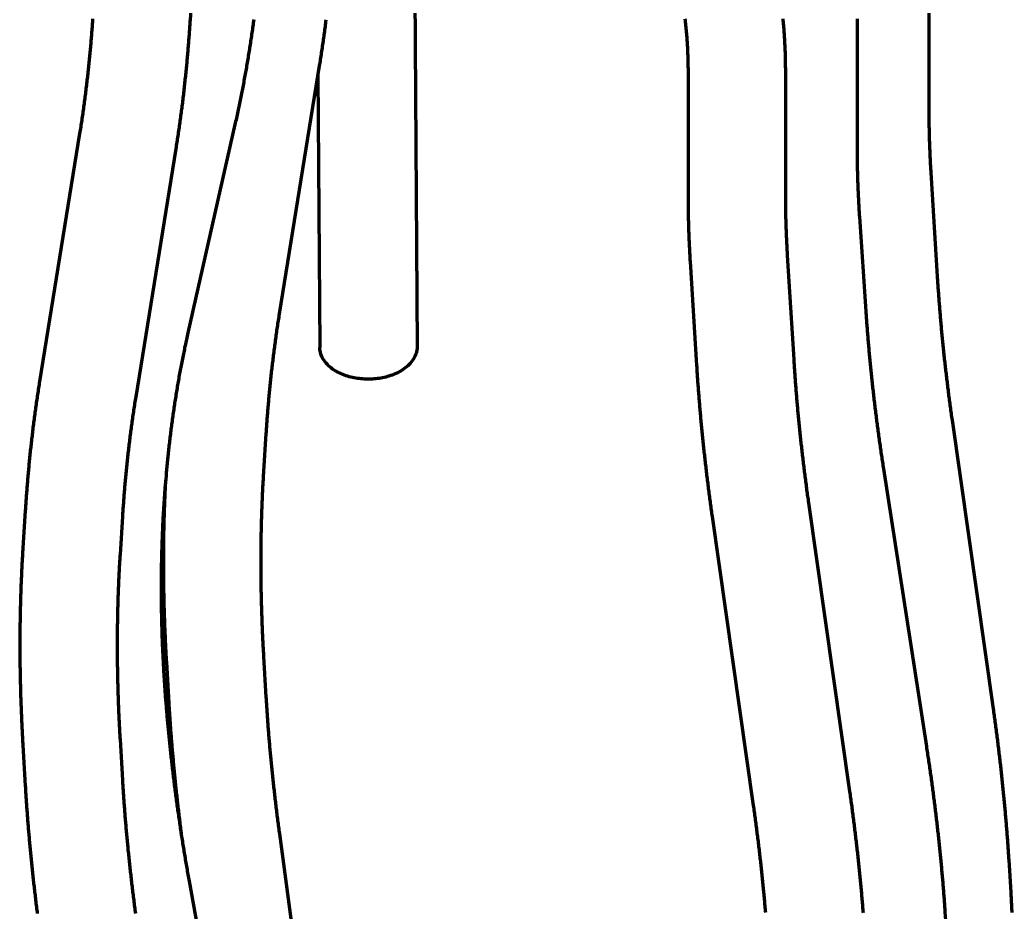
# Model space of a CAD drawing. Header units: millimetres. Extents: x 0 to 841, y 0 to 594.
# Drawn here: x 196.15 to 244.06, y 340.08 to 383.14 of the extents above; entities that cross this region are included whole.
import ezdxf

# ---------------------------------------------------------------- set-up
doc = ezdxf.new("R2010")
doc.units = ezdxf.units.MM
doc.layers.add('01-VISIBLE', color=7, linetype='CONTINUOUS', lineweight=70)

msp = doc.modelspace()

# ---------------------------------------------------------------- linework, layer by layer
at = {"layer": '01-VISIBLE'}
for p, q in [((204.675, 388.03), (204.365, 383.142)), ((215.186, 387.926), (215.324, 367.364)), ((240.052, 378.71), (240.052, 384.708)), ((236.588, 376.853), (236.588, 382.708)), ((210.603, 380.917), (208.669, 368.948)), ((210.536, 380.5), (210.625, 367.333)), ((228.423, 374.709), (228.423, 380.707)), ((233.123, 374.709), (233.123, 380.707)), ((206.531, 378.087), (204.258, 368.036)), ((199.034, 377.666), (197.099, 365.697)), ((203.674, 376.916), (201.739, 364.947)), ((240.456, 370.756), (240.145, 375.777)), ((237.008, 369.066), (236.699, 373.636)), ((228.836, 366.464), (228.524, 371.485)), ((233.527, 366.755), (233.215, 371.776)), ((243.155, 349.897), (241.17, 363.831)), ((208.028, 363.174), (207.912, 361.343)), ((239.933, 348.075), (237.859, 361.473)), ((203.204, 361.153), (203.188, 360.966)), ((236.225, 345.896), (234.24, 359.83)), ((196.408, 359.471), (196.292, 357.64)), ((201.098, 359.173), (200.982, 357.343)), ((231.572, 345.233), (229.587, 359.167)), ((207.913, 352.416), (208.029, 350.452)), ((203.221, 352.139), (203.337, 350.174)), ((203.189, 350.234), (203.19, 350.223)), ((200.983, 348.415), (201.099, 346.451)), ((196.291, 348.138), (196.407, 346.173)), ((208.677, 343.861), (210.612, 329.658)), ((244.003, 341.03), (243.906, 342.6)), ((204.315, 341.583), (206.552, 329.111)), ((240.882, 339.301), (240.829, 340.081))]:
    msp.add_line(p, q, dxfattribs=at)
for points in [[(199.658, 383.199), (199.653, 383.118), (199.647, 383.038), (199.642, 382.957), (199.636, 382.876), (199.63, 382.796), (199.624, 382.715), (199.618, 382.635), (199.612, 382.555), (199.606, 382.474), (199.599, 382.394), (199.593, 382.313), (199.586, 382.233), (199.579, 382.152), (199.573, 382.072), (199.566, 381.991), (199.559, 381.911), (199.552, 381.831), (199.545, 381.75), (199.537, 381.67), (199.53, 381.589), (199.522, 381.509), (199.515, 381.429), (199.507, 381.348), (199.499, 381.268), (199.491, 381.188), (199.483, 381.107), (199.475, 381.027), (199.467, 380.947), (199.458, 380.866), (199.45, 380.786), (199.441, 380.706), (199.433, 380.626), (199.424, 380.545), (199.415, 380.465), (199.406, 380.385), (199.397, 380.305), (199.388, 380.225), (199.378, 380.144), (199.369, 380.064), (199.359, 379.984), (199.35, 379.904), (199.34, 379.824), (199.33, 379.744), (199.32, 379.664), (199.31, 379.583), (199.3, 379.503), (199.289, 379.423), (199.279, 379.343), (199.268, 379.263), (199.258, 379.183), (199.247, 379.103), (199.236, 379.023), (199.225, 378.943), (199.214, 378.863), (199.203, 378.783), (199.191, 378.704), (199.18, 378.624), (199.168, 378.544), (199.157, 378.464), (199.145, 378.384), (199.133, 378.304), (199.121, 378.224), (199.109, 378.145), (199.097, 378.065), (199.084, 377.985), (199.072, 377.905), (199.059, 377.826), (199.047, 377.746), (199.034, 377.666)], [(204.365, 383.142), (204.36, 383.062), (204.354, 382.982), (204.349, 382.902), (204.344, 382.822), (204.338, 382.742), (204.333, 382.661), (204.327, 382.581), (204.321, 382.501), (204.315, 382.421), (204.309, 382.341), (204.303, 382.261), (204.297, 382.181), (204.291, 382.101), (204.284, 382.02), (204.278, 381.94), (204.271, 381.86), (204.265, 381.78), (204.258, 381.7), (204.251, 381.62), (204.244, 381.54), (204.237, 381.46), (204.23, 381.38), (204.223, 381.3), (204.216, 381.22), (204.208, 381.14), (204.201, 381.06), (204.193, 380.98), (204.186, 380.9), (204.178, 380.82), (204.17, 380.74), (204.162, 380.66), (204.154, 380.58), (204.146, 380.5), (204.137, 380.42), (204.129, 380.34), (204.12, 380.261), (204.112, 380.181), (204.103, 380.101), (204.094, 380.021), (204.086, 379.941), (204.077, 379.861), (204.068, 379.781), (204.058, 379.702), (204.049, 379.622), (204.04, 379.542), (204.03, 379.462), (204.021, 379.382), (204.011, 379.303), (204.001, 379.223), (203.992, 379.143), (203.982, 379.063), (203.971, 378.984), (203.961, 378.904), (203.951, 378.824), (203.941, 378.745), (203.93, 378.665), (203.92, 378.585), (203.909, 378.506), (203.898, 378.426), (203.887, 378.346), (203.876, 378.267), (203.865, 378.187), (203.854, 378.108), (203.843, 378.028), (203.831, 377.949), (203.82, 377.869), (203.808, 377.79), (203.796, 377.71), (203.785, 377.631), (203.773, 377.551), (203.761, 377.472), (203.749, 377.392), (203.736, 377.313), (203.724, 377.234), (203.712, 377.154), (203.699, 377.075), (203.686, 376.995), (203.674, 376.916)], [(207.438, 383.153), (207.427, 383.074), (207.416, 382.994), (207.405, 382.914), (207.394, 382.835), (207.383, 382.755), (207.372, 382.675), (207.36, 382.596), (207.349, 382.516), (207.337, 382.436), (207.325, 382.357), (207.314, 382.277), (207.302, 382.198), (207.29, 382.118), (207.277, 382.039), (207.265, 381.959), (207.253, 381.88), (207.24, 381.8), (207.228, 381.721), (207.215, 381.641), (207.202, 381.562), (207.189, 381.483), (207.176, 381.403), (207.163, 381.324), (207.15, 381.244), (207.137, 381.165), (207.123, 381.086), (207.11, 381.006), (207.096, 380.927), (207.082, 380.848), (207.068, 380.769), (207.054, 380.689), (207.04, 380.61), (207.026, 380.531), (207.012, 380.452), (206.997, 380.373), (206.983, 380.294), (206.968, 380.215), (206.954, 380.135), (206.939, 380.056), (206.924, 379.977), (206.909, 379.898), (206.894, 379.819), (206.878, 379.74), (206.863, 379.661), (206.847, 379.582), (206.832, 379.504), (206.816, 379.425), (206.8, 379.346), (206.784, 379.267), (206.768, 379.188), (206.752, 379.109), (206.735, 379.031), (206.719, 378.952), (206.703, 378.873), (206.686, 378.794), (206.669, 378.716), (206.652, 378.637), (206.635, 378.558), (206.618, 378.48), (206.601, 378.401), (206.584, 378.323), (206.566, 378.244), (206.549, 378.166), (206.531, 378.087)], [(210.921, 383.144), (210.911, 383.064), (210.901, 382.985), (210.891, 382.905), (210.881, 382.825), (210.87, 382.745), (210.86, 382.666), (210.849, 382.586), (210.839, 382.507), (210.828, 382.427), (210.817, 382.347), (210.806, 382.268), (210.795, 382.188), (210.784, 382.109), (210.772, 382.029), (210.761, 381.949), (210.749, 381.87), (210.738, 381.79), (210.726, 381.711), (210.714, 381.631), (210.702, 381.552), (210.69, 381.473), (210.678, 381.393), (210.666, 381.314), (210.654, 381.234), (210.641, 381.155), (210.629, 381.076), (210.616, 380.996), (210.603, 380.917)], [(228.423, 380.707), (228.423, 380.788), (228.422, 380.868), (228.421, 380.948), (228.42, 381.028), (228.419, 381.108), (228.417, 381.188), (228.415, 381.268), (228.412, 381.348), (228.409, 381.428), (228.406, 381.508), (228.403, 381.588), (228.399, 381.668), (228.395, 381.748), (228.391, 381.828), (228.386, 381.908), (228.381, 381.988), (228.376, 382.068), (228.37, 382.148), (228.365, 382.228), (228.359, 382.308), (228.352, 382.388), (228.346, 382.467), (228.339, 382.547), (228.331, 382.627), (228.324, 382.707), (228.316, 382.786), (228.308, 382.866), (228.3, 382.946), (228.291, 383.025), (228.283, 383.105), (228.273, 383.185)], [(233.123, 380.707), (233.123, 380.787), (233.122, 380.868), (233.122, 380.948), (233.121, 381.028), (233.119, 381.108), (233.118, 381.188), (233.116, 381.268), (233.114, 381.348), (233.112, 381.428), (233.109, 381.508), (233.107, 381.588), (233.104, 381.668), (233.1, 381.748), (233.097, 381.828), (233.093, 381.908), (233.089, 381.988), (233.085, 382.068), (233.08, 382.148), (233.075, 382.228), (233.07, 382.308), (233.065, 382.388), (233.06, 382.467), (233.054, 382.547), (233.048, 382.627), (233.042, 382.707), (233.035, 382.787), (233.029, 382.867), (233.022, 382.946), (233.015, 383.026), (233.007, 383.106), (233, 383.186)], [(236.588, 382.708), (236.588, 382.788), (236.587, 382.868), (236.586, 382.948), (236.585, 383.028), (236.584, 383.108), (236.583, 383.188)], [(240.145, 375.777), (240.14, 375.858), (240.135, 375.939), (240.13, 376.021), (240.126, 376.102), (240.121, 376.184), (240.117, 376.265), (240.113, 376.346), (240.109, 376.428), (240.105, 376.509), (240.101, 376.591), (240.098, 376.672), (240.094, 376.754), (240.091, 376.835), (240.088, 376.917), (240.084, 376.998), (240.082, 377.08), (240.079, 377.161), (240.076, 377.243), (240.074, 377.324), (240.071, 377.406), (240.069, 377.487), (240.067, 377.569), (240.065, 377.65), (240.063, 377.732), (240.061, 377.813), (240.06, 377.895), (240.058, 377.976), (240.057, 378.058), (240.056, 378.139), (240.055, 378.221), (240.054, 378.302), (240.054, 378.384), (240.053, 378.465), (240.053, 378.547), (240.053, 378.628), (240.052, 378.71)], [(236.699, 373.636), (236.693, 373.716), (236.688, 373.796), (236.683, 373.877), (236.678, 373.957), (236.673, 374.037), (236.668, 374.118), (236.664, 374.198), (236.659, 374.279), (236.655, 374.359), (236.651, 374.439), (236.647, 374.52), (236.643, 374.6), (236.639, 374.681), (236.635, 374.761), (236.632, 374.841), (236.628, 374.922), (236.625, 375.002), (236.622, 375.083), (236.619, 375.163), (236.616, 375.244), (236.613, 375.324), (236.611, 375.405), (236.608, 375.485), (236.606, 375.565), (236.604, 375.646), (236.602, 375.726), (236.6, 375.807), (236.598, 375.887), (236.596, 375.968), (236.595, 376.048), (236.593, 376.129), (236.592, 376.209), (236.591, 376.29), (236.59, 376.37), (236.589, 376.451), (236.589, 376.531), (236.588, 376.612), (236.588, 376.692), (236.588, 376.773), (236.588, 376.853)], [(228.524, 371.485), (228.519, 371.565), (228.515, 371.646), (228.51, 371.726), (228.505, 371.807), (228.501, 371.887), (228.497, 371.968), (228.492, 372.049), (228.488, 372.129), (228.484, 372.21), (228.48, 372.29), (228.477, 372.371), (228.473, 372.451), (228.47, 372.532), (228.466, 372.613), (228.463, 372.693), (228.46, 372.774), (228.457, 372.854), (228.454, 372.935), (228.451, 373.016), (228.449, 373.096), (228.446, 373.177), (228.444, 373.257), (228.442, 373.338), (228.439, 373.419), (228.437, 373.499), (228.436, 373.58), (228.434, 373.661), (228.432, 373.741), (228.431, 373.822), (228.429, 373.903), (228.428, 373.983), (228.427, 374.064), (228.426, 374.145), (228.425, 374.225), (228.424, 374.306), (228.424, 374.387), (228.423, 374.467), (228.423, 374.548), (228.423, 374.628), (228.423, 374.709)], [(233.215, 371.776), (233.21, 371.857), (233.206, 371.938), (233.201, 372.02), (233.196, 372.101), (233.192, 372.183), (233.188, 372.264), (233.183, 372.346), (233.179, 372.427), (233.175, 372.508), (233.172, 372.59), (233.168, 372.671), (233.164, 372.753), (233.161, 372.834), (233.158, 372.916), (233.155, 372.997), (233.152, 373.079), (233.149, 373.16), (233.146, 373.242), (233.144, 373.323), (233.142, 373.405), (233.139, 373.486), (233.137, 373.568), (233.135, 373.649), (233.133, 373.731), (233.132, 373.812), (233.13, 373.894), (233.129, 373.975), (233.128, 374.057), (233.126, 374.138), (233.125, 374.22), (233.125, 374.301), (233.124, 374.383), (233.124, 374.465), (233.123, 374.546), (233.123, 374.628), (233.123, 374.709)], [(241.17, 363.831), (241.158, 363.91), (241.147, 363.989), (241.136, 364.069), (241.125, 364.148), (241.114, 364.227), (241.103, 364.306), (241.092, 364.386), (241.081, 364.465), (241.071, 364.544), (241.06, 364.624), (241.049, 364.703), (241.039, 364.782), (241.029, 364.862), (241.018, 364.941), (241.008, 365.02), (240.998, 365.1), (240.987, 365.179), (240.977, 365.259), (240.967, 365.338), (240.957, 365.417), (240.948, 365.497), (240.938, 365.576), (240.928, 365.656), (240.918, 365.735), (240.909, 365.815), (240.899, 365.894), (240.89, 365.974), (240.88, 366.053), (240.871, 366.133), (240.862, 366.212), (240.853, 366.292), (240.844, 366.371), (240.835, 366.451), (240.826, 366.53), (240.817, 366.61), (240.808, 366.689), (240.799, 366.769), (240.79, 366.848), (240.782, 366.928), (240.773, 367.008), (240.765, 367.087), (240.756, 367.167), (240.748, 367.246), (240.74, 367.326), (240.732, 367.406), (240.724, 367.485), (240.716, 367.565), (240.708, 367.645), (240.7, 367.724), (240.692, 367.804), (240.684, 367.884), (240.677, 367.963), (240.669, 368.043), (240.662, 368.123), (240.654, 368.202), (240.647, 368.282), (240.64, 368.362), (240.632, 368.441), (240.625, 368.521), (240.618, 368.601), (240.611, 368.681), (240.604, 368.76), (240.597, 368.84), (240.591, 368.92), (240.584, 369), (240.577, 369.079), (240.571, 369.159), (240.564, 369.239), (240.558, 369.319), (240.552, 369.399), (240.545, 369.478), (240.539, 369.558), (240.533, 369.638), (240.527, 369.718), (240.521, 369.798), (240.516, 369.877), (240.51, 369.957), (240.504, 370.037), (240.498, 370.117), (240.493, 370.197), (240.487, 370.277), (240.482, 370.356), (240.477, 370.436), (240.472, 370.516), (240.466, 370.596), (240.461, 370.676), (240.456, 370.756)], [(208.669, 368.948), (208.656, 368.868), (208.643, 368.789), (208.63, 368.709), (208.618, 368.629), (208.606, 368.549), (208.593, 368.47), (208.581, 368.39), (208.569, 368.31), (208.557, 368.23), (208.546, 368.15), (208.534, 368.07), (208.522, 367.991), (208.511, 367.911), (208.5, 367.831), (208.488, 367.751), (208.477, 367.671), (208.466, 367.591), (208.455, 367.511), (208.445, 367.431), (208.434, 367.351), (208.423, 367.271), (208.413, 367.191), (208.403, 367.111), (208.392, 367.031), (208.382, 366.951), (208.372, 366.87), (208.362, 366.79), (208.353, 366.71), (208.343, 366.63), (208.333, 366.55), (208.324, 366.47), (208.315, 366.39), (208.305, 366.309), (208.296, 366.229), (208.287, 366.149), (208.278, 366.069), (208.27, 365.989), (208.261, 365.908), (208.252, 365.828), (208.244, 365.748), (208.236, 365.667), (208.227, 365.587), (208.219, 365.507), (208.211, 365.427), (208.203, 365.346), (208.195, 365.266), (208.188, 365.186), (208.18, 365.105), (208.173, 365.025), (208.165, 364.944), (208.158, 364.864), (208.151, 364.784), (208.144, 364.703), (208.137, 364.623), (208.13, 364.542), (208.123, 364.462), (208.116, 364.382), (208.11, 364.301), (208.103, 364.221), (208.097, 364.14), (208.09, 364.06), (208.084, 363.979), (208.078, 363.899), (208.072, 363.818), (208.066, 363.738), (208.061, 363.657), (208.055, 363.577), (208.049, 363.496), (208.044, 363.416), (208.039, 363.335), (208.033, 363.254), (208.028, 363.174)], [(237.859, 361.473), (237.847, 361.553), (237.835, 361.632), (237.822, 361.712), (237.81, 361.791), (237.798, 361.871), (237.786, 361.95), (237.775, 362.03), (237.763, 362.109), (237.751, 362.189), (237.739, 362.269), (237.728, 362.348), (237.716, 362.428), (237.705, 362.507), (237.693, 362.587), (237.682, 362.667), (237.671, 362.746), (237.66, 362.826), (237.648, 362.906), (237.637, 362.985), (237.626, 363.065), (237.616, 363.145), (237.605, 363.225), (237.594, 363.304), (237.583, 363.384), (237.573, 363.464), (237.562, 363.543), (237.552, 363.623), (237.541, 363.703), (237.531, 363.783), (237.52, 363.863), (237.51, 363.942), (237.5, 364.022), (237.49, 364.102), (237.48, 364.182), (237.47, 364.262), (237.46, 364.342), (237.45, 364.421), (237.441, 364.501), (237.431, 364.581), (237.421, 364.661), (237.412, 364.741), (237.403, 364.821), (237.393, 364.901), (237.384, 364.981), (237.375, 365.06), (237.365, 365.14), (237.356, 365.22), (237.347, 365.3), (237.338, 365.38), (237.33, 365.46), (237.321, 365.54), (237.312, 365.62), (237.303, 365.7), (237.295, 365.78), (237.286, 365.86), (237.278, 365.94), (237.27, 366.02), (237.261, 366.1), (237.253, 366.18), (237.245, 366.26), (237.237, 366.34), (237.229, 366.42), (237.221, 366.5), (237.213, 366.58), (237.205, 366.661), (237.198, 366.741), (237.19, 366.821), (237.183, 366.901), (237.175, 366.981), (237.168, 367.061), (237.161, 367.141), (237.153, 367.221), (237.146, 367.301), (237.139, 367.381), (237.132, 367.462), (237.125, 367.542), (237.118, 367.622), (237.111, 367.702), (237.105, 367.782), (237.098, 367.862), (237.092, 367.943), (237.085, 368.023), (237.079, 368.103), (237.072, 368.183), (237.066, 368.263), (237.06, 368.344), (237.054, 368.424), (237.048, 368.504), (237.042, 368.584), (237.036, 368.665), (237.03, 368.745), (237.025, 368.825), (237.019, 368.905), (237.013, 368.986), (237.008, 369.066)], [(204.258, 368.036), (204.24, 367.958), (204.223, 367.88), (204.206, 367.802), (204.188, 367.723), (204.171, 367.645), (204.154, 367.567), (204.138, 367.488), (204.121, 367.41), (204.104, 367.332), (204.088, 367.253), (204.072, 367.175), (204.056, 367.096), (204.04, 367.018), (204.024, 366.939), (204.008, 366.861), (203.993, 366.782), (203.977, 366.704), (203.962, 366.625), (203.947, 366.547), (203.931, 366.468), (203.917, 366.389), (203.902, 366.31), (203.887, 366.232), (203.873, 366.153), (203.858, 366.074), (203.844, 365.995), (203.83, 365.917), (203.816, 365.838), (203.802, 365.759), (203.788, 365.68), (203.774, 365.601), (203.761, 365.522), (203.747, 365.443), (203.734, 365.364), (203.721, 365.285), (203.708, 365.206), (203.695, 365.127), (203.682, 365.048), (203.67, 364.969), (203.657, 364.89), (203.645, 364.811), (203.633, 364.731), (203.62, 364.652), (203.608, 364.573), (203.596, 364.494), (203.585, 364.415), (203.573, 364.335), (203.562, 364.256), (203.55, 364.177), (203.539, 364.098), (203.528, 364.018), (203.517, 363.939), (203.506, 363.86), (203.495, 363.78), (203.484, 363.701), (203.474, 363.621), (203.463, 363.542), (203.453, 363.463), (203.443, 363.383), (203.433, 363.304), (203.423, 363.224), (203.413, 363.145), (203.403, 363.065), (203.393, 362.986), (203.384, 362.906), (203.374, 362.827), (203.365, 362.747), (203.356, 362.668), (203.347, 362.588), (203.338, 362.508), (203.329, 362.429), (203.321, 362.349), (203.312, 362.27), (203.304, 362.19), (203.295, 362.11), (203.287, 362.031), (203.279, 361.951), (203.271, 361.871), (203.263, 361.791), (203.255, 361.712), (203.247, 361.632), (203.24, 361.552), (203.232, 361.473), (203.225, 361.393), (203.218, 361.313), (203.211, 361.233), (203.204, 361.153)], [(211.318, 366.244), (211.248, 366.292), (211.181, 366.342), (211.115, 366.394), (211.053, 366.45), (210.993, 366.509), (210.936, 366.571), (210.882, 366.636), (210.832, 366.704), (210.787, 366.774), (210.746, 366.848), (210.711, 366.924), (210.681, 367.003), (210.657, 367.083), (210.639, 367.165), (210.629, 367.249), (210.625, 367.333)], [(215.324, 367.364), (215.322, 367.284), (215.313, 367.203), (215.298, 367.124), (215.277, 367.046), (215.25, 366.97), (215.218, 366.896), (215.181, 366.824), (215.14, 366.755), (215.094, 366.688), (215.045, 366.624), (214.993, 366.563), (214.937, 366.504), (214.879, 366.449), (214.818, 366.395), (214.755, 366.345), (214.69, 366.297), (214.623, 366.252), (214.555, 366.209), (214.485, 366.168), (214.414, 366.13), (214.342, 366.095), (214.268, 366.061), (214.194, 366.03), (214.118, 366.001), (214.042, 365.974), (213.966, 365.949), (213.888, 365.926), (213.81, 365.905), (213.732, 365.886), (213.653, 365.869), (213.574, 365.854), (213.494, 365.841), (213.414, 365.829), (213.334, 365.82), (213.253, 365.812), (213.173, 365.807), (213.092, 365.803), (213.012, 365.801), (212.931, 365.801), (212.85, 365.802), (212.77, 365.806), (212.689, 365.811), (212.609, 365.818), (212.528, 365.827), (212.448, 365.838), (212.369, 365.85), (212.289, 365.865), (212.21, 365.882), (212.132, 365.9), (212.054, 365.921), (211.976, 365.943), (211.899, 365.968), (211.823, 365.995), (211.748, 366.023), (211.673, 366.054), (211.6, 366.088), (211.527, 366.123), (211.456, 366.161), (211.386, 366.202), (211.318, 366.244)], [(234.24, 359.83), (234.229, 359.909), (234.217, 359.988), (234.206, 360.068), (234.195, 360.147), (234.184, 360.226), (234.173, 360.306), (234.163, 360.385), (234.152, 360.464), (234.141, 360.543), (234.13, 360.623), (234.12, 360.702), (234.109, 360.782), (234.099, 360.861), (234.089, 360.94), (234.078, 361.02), (234.068, 361.099), (234.058, 361.178), (234.048, 361.258), (234.038, 361.337), (234.028, 361.417), (234.018, 361.496), (234.008, 361.575), (233.998, 361.655), (233.989, 361.734), (233.979, 361.814), (233.97, 361.893), (233.96, 361.973), (233.951, 362.052), (233.941, 362.132), (233.932, 362.211), (233.923, 362.291), (233.914, 362.37), (233.905, 362.45), (233.896, 362.529), (233.887, 362.609), (233.878, 362.689), (233.869, 362.768), (233.861, 362.848), (233.852, 362.927), (233.844, 363.007), (233.835, 363.086), (233.827, 363.166), (233.819, 363.246), (233.81, 363.325), (233.802, 363.405), (233.794, 363.484), (233.786, 363.564), (233.778, 363.644), (233.77, 363.723), (233.762, 363.803), (233.755, 363.883), (233.747, 363.962), (233.739, 364.042), (233.732, 364.122), (233.725, 364.201), (233.717, 364.281), (233.71, 364.361), (233.703, 364.441), (233.696, 364.52), (233.689, 364.6), (233.682, 364.68), (233.675, 364.76), (233.668, 364.839), (233.661, 364.919), (233.654, 364.999), (233.648, 365.079), (233.641, 365.158), (233.635, 365.238), (233.628, 365.318), (233.622, 365.398), (233.616, 365.478), (233.61, 365.557), (233.604, 365.637), (233.598, 365.717), (233.592, 365.797), (233.586, 365.877), (233.58, 365.956), (233.574, 366.036), (233.569, 366.116), (233.563, 366.196), (233.558, 366.276), (233.552, 366.356), (233.547, 366.436), (233.542, 366.515), (233.537, 366.595), (233.532, 366.675), (233.527, 366.755)], [(229.587, 359.167), (229.576, 359.247), (229.564, 359.327), (229.553, 359.407), (229.542, 359.486), (229.531, 359.566), (229.52, 359.646), (229.509, 359.726), (229.498, 359.806), (229.487, 359.886), (229.476, 359.966), (229.466, 360.046), (229.455, 360.126), (229.445, 360.206), (229.434, 360.286), (229.424, 360.365), (229.413, 360.445), (229.403, 360.525), (229.393, 360.605), (229.383, 360.685), (229.373, 360.765), (229.363, 360.845), (229.353, 360.925), (229.343, 361.005), (229.333, 361.085), (229.323, 361.166), (229.314, 361.246), (229.304, 361.326), (229.294, 361.406), (229.285, 361.486), (229.276, 361.566), (229.266, 361.646), (229.257, 361.726), (229.248, 361.806), (229.239, 361.886), (229.23, 361.966), (229.221, 362.047), (229.212, 362.127), (229.203, 362.207), (229.194, 362.287), (229.185, 362.367), (229.177, 362.447), (229.168, 362.527), (229.16, 362.608), (229.151, 362.688), (229.143, 362.768), (229.135, 362.848), (229.126, 362.928), (229.118, 363.009), (229.11, 363.089), (229.102, 363.169), (229.094, 363.249), (229.086, 363.33), (229.078, 363.41), (229.071, 363.49), (229.063, 363.57), (229.056, 363.651), (229.048, 363.731), (229.041, 363.811), (229.033, 363.892), (229.026, 363.972), (229.019, 364.052), (229.012, 364.133), (229.004, 364.213), (228.997, 364.293), (228.99, 364.374), (228.984, 364.454), (228.977, 364.534), (228.97, 364.615), (228.963, 364.695), (228.957, 364.775), (228.95, 364.856), (228.944, 364.936), (228.938, 365.016), (228.931, 365.097), (228.925, 365.177), (228.919, 365.258), (228.913, 365.338), (228.907, 365.418), (228.901, 365.499), (228.895, 365.579), (228.889, 365.66), (228.884, 365.74), (228.878, 365.821), (228.872, 365.901), (228.867, 365.981), (228.862, 366.062), (228.856, 366.142), (228.851, 366.223), (228.846, 366.303), (228.841, 366.384), (228.836, 366.464)], [(197.099, 365.697), (197.086, 365.618), (197.074, 365.539), (197.061, 365.459), (197.049, 365.38), (197.036, 365.3), (197.024, 365.221), (197.012, 365.142), (197, 365.062), (196.988, 364.983), (196.976, 364.903), (196.964, 364.824), (196.953, 364.744), (196.941, 364.665), (196.93, 364.585), (196.919, 364.506), (196.907, 364.426), (196.896, 364.346), (196.885, 364.267), (196.875, 364.187), (196.864, 364.108), (196.853, 364.028), (196.842, 363.948), (196.832, 363.869), (196.822, 363.789), (196.811, 363.709), (196.801, 363.63), (196.791, 363.55), (196.781, 363.47), (196.771, 363.39), (196.762, 363.311), (196.752, 363.231), (196.742, 363.151), (196.733, 363.071), (196.723, 362.992), (196.714, 362.912), (196.705, 362.832), (196.696, 362.752), (196.687, 362.672), (196.678, 362.592), (196.669, 362.513), (196.661, 362.433), (196.652, 362.353), (196.644, 362.273), (196.635, 362.193), (196.627, 362.113), (196.619, 362.033), (196.611, 361.953), (196.603, 361.873), (196.595, 361.793), (196.587, 361.713), (196.579, 361.633), (196.572, 361.553), (196.564, 361.473), (196.557, 361.393), (196.55, 361.313), (196.542, 361.233), (196.535, 361.153), (196.528, 361.073), (196.521, 360.993), (196.515, 360.913), (196.508, 360.833), (196.501, 360.753), (196.495, 360.673), (196.488, 360.593), (196.482, 360.513), (196.476, 360.433), (196.47, 360.353), (196.463, 360.272), (196.457, 360.192), (196.452, 360.112), (196.446, 360.032), (196.44, 359.952), (196.435, 359.872), (196.429, 359.792), (196.424, 359.711), (196.418, 359.631), (196.413, 359.551), (196.408, 359.471)], [(201.739, 364.947), (201.726, 364.868), (201.713, 364.788), (201.701, 364.708), (201.688, 364.628), (201.676, 364.549), (201.664, 364.469), (201.652, 364.389), (201.64, 364.309), (201.628, 364.229), (201.616, 364.149), (201.604, 364.07), (201.593, 363.99), (201.581, 363.91), (201.57, 363.83), (201.559, 363.75), (201.548, 363.67), (201.537, 363.59), (201.526, 363.51), (201.515, 363.43), (201.504, 363.35), (201.494, 363.27), (201.483, 363.19), (201.473, 363.11), (201.463, 363.03), (201.453, 362.95), (201.443, 362.87), (201.433, 362.79), (201.423, 362.709), (201.413, 362.629), (201.404, 362.549), (201.394, 362.469), (201.385, 362.389), (201.376, 362.309), (201.367, 362.228), (201.358, 362.148), (201.349, 362.068), (201.34, 361.988), (201.331, 361.907), (201.323, 361.827), (201.314, 361.747), (201.306, 361.667), (201.298, 361.586), (201.29, 361.506), (201.282, 361.426), (201.274, 361.345), (201.266, 361.265), (201.258, 361.185), (201.25, 361.104), (201.243, 361.024), (201.235, 360.944), (201.228, 360.863), (201.221, 360.783), (201.214, 360.702), (201.207, 360.622), (201.2, 360.542), (201.193, 360.461), (201.187, 360.381), (201.18, 360.3), (201.173, 360.22), (201.167, 360.139), (201.161, 360.059), (201.155, 359.978), (201.149, 359.898), (201.143, 359.817), (201.137, 359.737), (201.131, 359.656), (201.125, 359.576), (201.12, 359.495), (201.114, 359.415), (201.109, 359.334), (201.104, 359.254), (201.098, 359.173)], [(207.912, 361.343), (207.907, 361.263), (207.902, 361.183), (207.897, 361.102), (207.892, 361.022), (207.888, 360.942), (207.883, 360.861), (207.879, 360.781), (207.874, 360.701), (207.87, 360.62), (207.866, 360.54), (207.862, 360.46), (207.858, 360.379), (207.854, 360.299), (207.85, 360.218), (207.846, 360.138), (207.843, 360.058), (207.839, 359.977), (207.836, 359.897), (207.833, 359.816), (207.829, 359.736), (207.826, 359.656), (207.823, 359.575), (207.82, 359.495), (207.818, 359.414), (207.815, 359.334), (207.812, 359.254), (207.81, 359.173), (207.807, 359.093), (207.805, 359.012), (207.803, 358.932), (207.8, 358.851), (207.798, 358.771), (207.796, 358.69), (207.794, 358.61), (207.793, 358.53), (207.791, 358.449), (207.789, 358.369), (207.788, 358.288), (207.786, 358.208), (207.785, 358.127), (207.784, 358.047), (207.783, 357.966), (207.782, 357.886), (207.781, 357.805), (207.78, 357.725), (207.779, 357.644), (207.778, 357.564), (207.778, 357.483), (207.777, 357.403), (207.777, 357.322), (207.776, 357.242), (207.776, 357.162), (207.776, 357.081), (207.776, 357.001), (207.776, 356.92), (207.776, 356.84), (207.776, 356.759), (207.776, 356.679), (207.777, 356.598), (207.777, 356.518), (207.778, 356.437), (207.778, 356.357), (207.779, 356.276), (207.78, 356.196), (207.781, 356.115), (207.782, 356.035), (207.783, 355.954), (207.784, 355.874), (207.785, 355.794), (207.786, 355.713), (207.788, 355.633), (207.789, 355.552), (207.791, 355.472), (207.792, 355.391), (207.794, 355.311), (207.796, 355.23), (207.798, 355.15), (207.8, 355.069), (207.802, 354.989), (207.804, 354.908), (207.806, 354.828), (207.809, 354.748), (207.811, 354.667), (207.814, 354.587), (207.816, 354.506), (207.819, 354.426), (207.822, 354.345), (207.825, 354.265), (207.828, 354.185), (207.831, 354.104), (207.834, 354.024), (207.837, 353.943), (207.84, 353.863), (207.843, 353.783), (207.847, 353.702), (207.85, 353.622), (207.854, 353.541), (207.858, 353.461), (207.861, 353.381), (207.865, 353.3), (207.869, 353.22), (207.873, 353.139), (207.877, 353.059), (207.881, 352.979), (207.885, 352.898), (207.89, 352.818), (207.894, 352.738), (207.899, 352.657), (207.903, 352.577), (207.908, 352.497), (207.913, 352.416)], [(203.188, 360.966), (203.181, 360.887), (203.174, 360.807), (203.167, 360.727), (203.161, 360.647), (203.154, 360.567), (203.148, 360.487), (203.142, 360.407), (203.136, 360.327), (203.13, 360.247), (203.124, 360.167), (203.118, 360.087), (203.112, 360.007), (203.107, 359.927), (203.101, 359.847), (203.096, 359.767), (203.091, 359.687), (203.086, 359.607), (203.081, 359.527), (203.076, 359.447), (203.071, 359.367), (203.066, 359.287), (203.062, 359.207), (203.057, 359.127), (203.053, 359.047), (203.049, 358.967), (203.045, 358.887), (203.041, 358.806), (203.037, 358.726), (203.033, 358.646), (203.029, 358.566), (203.026, 358.486), (203.022, 358.406), (203.019, 358.326), (203.016, 358.246), (203.013, 358.166), (203.01, 358.085), (203.007, 358.005), (203.004, 357.925), (203.001, 357.845), (202.999, 357.765), (202.996, 357.685), (202.994, 357.605), (202.991, 357.524), (202.989, 357.444), (202.987, 357.364), (202.985, 357.284), (202.983, 357.204), (202.981, 357.124), (202.98, 357.044), (202.978, 356.963), (202.977, 356.883), (202.975, 356.803), (202.974, 356.723), (202.973, 356.643), (202.972, 356.562), (202.971, 356.482), (202.97, 356.402), (202.969, 356.322), (202.968, 356.242), (202.968, 356.162), (202.967, 356.081), (202.967, 356.001), (202.967, 355.921), (202.967, 355.841), (202.967, 355.761), (202.967, 355.68), (202.967, 355.6), (202.967, 355.52), (202.967, 355.44), (202.968, 355.36), (202.968, 355.28), (202.969, 355.199), (202.969, 355.119), (202.97, 355.039), (202.971, 354.959), (202.972, 354.879), (202.973, 354.798), (202.974, 354.718), (202.976, 354.638), (202.977, 354.558), (202.979, 354.478), (202.98, 354.398), (202.982, 354.317), (202.984, 354.237), (202.986, 354.157), (202.988, 354.077), (202.99, 353.997), (202.992, 353.917), (202.994, 353.836), (202.996, 353.756), (202.999, 353.676), (203.001, 353.596), (203.004, 353.516), (203.007, 353.436), (203.009, 353.356), (203.012, 353.275), (203.015, 353.195), (203.018, 353.115), (203.021, 353.035), (203.025, 352.955), (203.028, 352.875), (203.032, 352.795), (203.035, 352.715), (203.039, 352.634), (203.042, 352.554), (203.046, 352.474), (203.05, 352.394), (203.054, 352.314), (203.058, 352.234), (203.062, 352.154), (203.067, 352.074), (203.071, 351.994), (203.075, 351.914), (203.08, 351.834), (203.085, 351.754), (203.089, 351.674), (203.094, 351.594), (203.099, 351.513), (203.104, 351.433), (203.109, 351.353), (203.114, 351.273), (203.119, 351.193), (203.125, 351.113), (203.13, 351.033), (203.136, 350.953), (203.141, 350.873), (203.147, 350.793), (203.153, 350.713), (203.159, 350.633), (203.164, 350.553), (203.17, 350.474), (203.177, 350.394), (203.183, 350.314), (203.189, 350.234)], [(203.173, 360.791), (203.168, 360.711), (203.164, 360.631), (203.161, 360.551), (203.157, 360.471), (203.153, 360.391), (203.149, 360.311), (203.146, 360.23), (203.142, 360.15), (203.139, 360.07), (203.136, 359.99), (203.133, 359.91), (203.13, 359.83), (203.127, 359.75), (203.124, 359.67), (203.121, 359.59), (203.118, 359.51), (203.115, 359.429), (203.113, 359.349), (203.11, 359.269), (203.108, 359.189), (203.106, 359.109), (203.103, 359.029), (203.101, 358.949), (203.099, 358.869), (203.097, 358.789), (203.095, 358.708), (203.094, 358.628), (203.092, 358.548), (203.09, 358.468), (203.089, 358.388), (203.087, 358.308), (203.086, 358.228), (203.085, 358.147), (203.084, 358.067), (203.082, 357.987), (203.081, 357.907), (203.081, 357.827), (203.08, 357.747), (203.079, 357.667), (203.078, 357.586), (203.078, 357.506), (203.077, 357.426), (203.077, 357.346), (203.076, 357.266), (203.076, 357.186), (203.076, 357.105), (203.076, 357.025), (203.076, 356.945), (203.076, 356.865), (203.076, 356.785), (203.076, 356.705), (203.076, 356.624), (203.077, 356.544), (203.077, 356.464), (203.078, 356.384), (203.079, 356.304), (203.079, 356.224), (203.08, 356.144), (203.081, 356.063), (203.082, 355.983), (203.083, 355.903), (203.084, 355.823), (203.085, 355.743), (203.087, 355.663), (203.088, 355.583), (203.089, 355.502), (203.091, 355.422), (203.092, 355.342), (203.094, 355.262), (203.096, 355.182), (203.098, 355.102), (203.1, 355.022), (203.102, 354.941), (203.104, 354.861), (203.106, 354.781), (203.108, 354.701), (203.111, 354.621), (203.113, 354.541), (203.115, 354.461), (203.118, 354.381), (203.121, 354.3), (203.123, 354.22), (203.126, 354.14), (203.129, 354.06), (203.132, 353.98), (203.135, 353.9), (203.138, 353.82), (203.141, 353.74), (203.144, 353.66), (203.148, 353.58), (203.151, 353.5), (203.155, 353.419), (203.158, 353.339), (203.162, 353.259), (203.166, 353.179), (203.169, 353.099), (203.173, 353.019), (203.177, 352.939), (203.181, 352.859), (203.185, 352.779), (203.189, 352.699), (203.194, 352.619), (203.198, 352.539), (203.202, 352.459), (203.207, 352.379), (203.211, 352.299), (203.216, 352.219), (203.221, 352.139)], [(196.292, 357.64), (196.287, 357.56), (196.282, 357.48), (196.277, 357.399), (196.272, 357.319), (196.267, 357.238), (196.263, 357.158), (196.258, 357.077), (196.254, 356.997), (196.249, 356.916), (196.245, 356.836), (196.241, 356.755), (196.237, 356.675), (196.233, 356.594), (196.229, 356.514), (196.225, 356.434), (196.222, 356.353), (196.218, 356.273), (196.215, 356.192), (196.211, 356.111), (196.208, 356.031), (196.205, 355.95), (196.201, 355.87), (196.198, 355.789), (196.195, 355.709), (196.193, 355.628), (196.19, 355.548), (196.187, 355.467), (196.184, 355.387), (196.182, 355.306), (196.179, 355.226), (196.177, 355.145), (196.175, 355.065), (196.173, 354.984), (196.171, 354.903), (196.169, 354.823), (196.167, 354.742), (196.165, 354.662), (196.163, 354.581), (196.161, 354.501), (196.16, 354.42), (196.158, 354.34), (196.157, 354.259), (196.156, 354.178), (196.154, 354.098), (196.153, 354.017), (196.152, 353.937), (196.151, 353.856), (196.15, 353.776), (196.15, 353.695), (196.149, 353.614), (196.148, 353.534), (196.148, 353.453), (196.147, 353.373), (196.147, 353.292), (196.146, 353.212), (196.146, 353.131), (196.146, 353.05), (196.146, 352.97), (196.146, 352.889), (196.146, 352.809), (196.146, 352.728), (196.147, 352.647), (196.147, 352.567), (196.148, 352.486), (196.148, 352.406), (196.149, 352.325), (196.149, 352.245), (196.15, 352.164), (196.151, 352.083), (196.152, 352.003), (196.153, 351.922), (196.154, 351.842), (196.155, 351.761), (196.157, 351.681), (196.158, 351.6), (196.159, 351.519), (196.161, 351.439), (196.162, 351.358), (196.164, 351.278), (196.166, 351.197), (196.168, 351.117), (196.17, 351.036), (196.172, 350.955), (196.174, 350.875), (196.176, 350.794), (196.178, 350.714), (196.18, 350.633), (196.183, 350.553), (196.185, 350.472), (196.188, 350.392), (196.191, 350.311), (196.193, 350.231), (196.196, 350.15), (196.199, 350.07), (196.202, 349.989), (196.205, 349.908), (196.208, 349.828), (196.211, 349.747), (196.214, 349.667), (196.218, 349.586), (196.221, 349.506), (196.225, 349.425), (196.228, 349.345), (196.232, 349.264), (196.236, 349.184), (196.239, 349.103), (196.243, 349.023), (196.247, 348.942), (196.251, 348.862), (196.255, 348.782), (196.26, 348.701), (196.264, 348.621), (196.268, 348.54), (196.273, 348.46), (196.277, 348.379), (196.282, 348.299), (196.286, 348.218), (196.291, 348.138)], [(200.982, 357.343), (200.977, 357.262), (200.972, 357.182), (200.967, 357.102), (200.963, 357.021), (200.958, 356.941), (200.953, 356.861), (200.949, 356.78), (200.945, 356.7), (200.94, 356.62), (200.936, 356.539), (200.932, 356.459), (200.928, 356.378), (200.924, 356.298), (200.92, 356.218), (200.917, 356.137), (200.913, 356.057), (200.91, 355.976), (200.906, 355.896), (200.903, 355.816), (200.9, 355.735), (200.897, 355.655), (200.894, 355.574), (200.891, 355.494), (200.888, 355.414), (200.885, 355.333), (200.883, 355.253), (200.88, 355.172), (200.878, 355.092), (200.875, 355.011), (200.873, 354.931), (200.871, 354.85), (200.869, 354.77), (200.867, 354.69), (200.865, 354.609), (200.863, 354.529), (200.861, 354.448), (200.86, 354.368), (200.858, 354.287), (200.857, 354.207), (200.855, 354.126), (200.854, 354.046), (200.853, 353.965), (200.852, 353.885), (200.851, 353.804), (200.85, 353.724), (200.849, 353.644), (200.849, 353.563), (200.848, 353.483), (200.847, 353.402), (200.847, 353.322), (200.847, 353.241), (200.846, 353.161), (200.846, 353.08), (200.846, 353), (200.846, 352.919), (200.846, 352.839), (200.846, 352.758), (200.847, 352.678), (200.847, 352.597), (200.847, 352.517), (200.848, 352.436), (200.849, 352.356), (200.849, 352.275), (200.85, 352.195), (200.851, 352.115), (200.852, 352.034), (200.853, 351.954), (200.854, 351.873), (200.855, 351.793), (200.857, 351.712), (200.858, 351.632), (200.86, 351.551), (200.861, 351.471), (200.863, 351.39), (200.865, 351.31), (200.866, 351.229), (200.868, 351.149), (200.87, 351.069), (200.872, 350.988), (200.875, 350.908), (200.877, 350.827), (200.879, 350.747), (200.882, 350.666), (200.884, 350.586), (200.887, 350.505), (200.889, 350.425), (200.892, 350.345), (200.895, 350.264), (200.898, 350.184), (200.901, 350.103), (200.904, 350.023), (200.907, 349.943), (200.91, 349.862), (200.914, 349.782), (200.917, 349.701), (200.921, 349.621), (200.924, 349.54), (200.928, 349.46), (200.932, 349.38), (200.935, 349.299), (200.939, 349.219), (200.943, 349.139), (200.947, 349.058), (200.952, 348.978), (200.956, 348.897), (200.96, 348.817), (200.965, 348.737), (200.969, 348.656), (200.974, 348.576), (200.978, 348.496), (200.983, 348.415)], [(208.029, 350.452), (208.034, 350.371), (208.038, 350.29), (208.043, 350.21), (208.048, 350.129), (208.054, 350.048), (208.059, 349.968), (208.064, 349.887), (208.069, 349.807), (208.075, 349.726), (208.08, 349.645), (208.086, 349.565), (208.092, 349.484), (208.097, 349.404), (208.103, 349.323), (208.109, 349.242), (208.115, 349.162), (208.121, 349.081), (208.127, 349.001), (208.134, 348.92), (208.14, 348.84), (208.146, 348.759), (208.153, 348.679), (208.159, 348.598), (208.166, 348.518), (208.173, 348.437), (208.179, 348.357), (208.186, 348.276), (208.193, 348.196), (208.2, 348.115), (208.207, 348.035), (208.214, 347.954), (208.222, 347.874), (208.229, 347.793), (208.236, 347.713), (208.244, 347.632), (208.251, 347.552), (208.259, 347.472), (208.267, 347.391), (208.274, 347.311), (208.282, 347.23), (208.29, 347.15), (208.298, 347.07), (208.306, 346.989), (208.314, 346.909), (208.322, 346.829), (208.331, 346.748), (208.339, 346.668), (208.348, 346.587), (208.356, 346.507), (208.365, 346.427), (208.373, 346.346), (208.382, 346.266), (208.391, 346.186), (208.4, 346.106), (208.409, 346.025), (208.418, 345.945), (208.427, 345.865), (208.436, 345.785), (208.445, 345.704), (208.454, 345.624), (208.464, 345.544), (208.473, 345.464), (208.483, 345.383), (208.492, 345.303), (208.502, 345.223), (208.512, 345.143), (208.522, 345.063), (208.531, 344.982), (208.541, 344.902), (208.551, 344.822), (208.561, 344.742), (208.572, 344.662), (208.582, 344.582), (208.592, 344.502), (208.603, 344.421), (208.613, 344.341), (208.624, 344.261), (208.634, 344.181), (208.645, 344.101), (208.655, 344.021), (208.666, 343.941), (208.677, 343.861)], [(203.19, 350.223), (203.196, 350.143), (203.203, 350.063), (203.209, 349.982), (203.216, 349.902), (203.223, 349.821), (203.229, 349.741), (203.236, 349.66), (203.243, 349.58), (203.25, 349.5), (203.257, 349.419), (203.265, 349.339), (203.272, 349.258), (203.279, 349.178), (203.287, 349.098), (203.294, 349.017), (203.302, 348.937), (203.309, 348.857), (203.317, 348.776), (203.325, 348.696), (203.333, 348.616), (203.341, 348.535), (203.349, 348.455), (203.357, 348.375), (203.365, 348.294), (203.374, 348.214), (203.382, 348.134), (203.39, 348.053), (203.399, 347.973), (203.407, 347.893), (203.416, 347.813), (203.425, 347.732), (203.434, 347.652), (203.443, 347.572), (203.451, 347.492), (203.461, 347.412), (203.47, 347.331), (203.479, 347.251), (203.488, 347.171), (203.497, 347.091), (203.507, 347.011), (203.516, 346.93), (203.526, 346.85), (203.535, 346.77), (203.545, 346.69), (203.555, 346.61), (203.565, 346.53), (203.575, 346.45), (203.585, 346.37), (203.595, 346.289), (203.605, 346.209), (203.615, 346.129), (203.626, 346.049), (203.636, 345.969), (203.646, 345.889), (203.657, 345.809), (203.667, 345.729), (203.678, 345.649), (203.689, 345.569), (203.7, 345.489), (203.711, 345.409), (203.721, 345.329), (203.733, 345.249), (203.744, 345.169), (203.755, 345.089), (203.766, 345.009), (203.777, 344.929), (203.789, 344.85), (203.8, 344.77), (203.812, 344.69), (203.823, 344.61), (203.835, 344.53), (203.847, 344.45), (203.858, 344.37), (203.87, 344.29), (203.882, 344.211), (203.894, 344.131), (203.906, 344.051), (203.919, 343.971), (203.931, 343.891), (203.943, 343.812), (203.955, 343.732), (203.968, 343.652), (203.98, 343.572), (203.993, 343.493), (204.006, 343.413), (204.018, 343.333), (204.031, 343.254), (204.044, 343.174), (204.057, 343.094), (204.07, 343.015), (204.083, 342.935), (204.096, 342.855), (204.109, 342.776), (204.123, 342.696), (204.136, 342.616), (204.149, 342.537), (204.163, 342.457), (204.176, 342.378), (204.19, 342.298), (204.204, 342.219), (204.217, 342.139), (204.231, 342.059), (204.245, 341.98), (204.259, 341.9), (204.273, 341.821), (204.287, 341.741), (204.301, 341.662), (204.315, 341.583)], [(203.337, 350.174), (203.342, 350.094), (203.347, 350.013), (203.352, 349.933), (203.357, 349.853), (203.362, 349.772), (203.367, 349.692), (203.372, 349.612), (203.377, 349.531), (203.383, 349.451), (203.388, 349.371), (203.394, 349.291), (203.399, 349.21), (203.405, 349.13), (203.411, 349.05), (203.417, 348.97), (203.423, 348.889), (203.428, 348.809), (203.435, 348.729), (203.441, 348.649), (203.447, 348.568), (203.453, 348.488), (203.459, 348.408), (203.466, 348.328), (203.472, 348.247), (203.479, 348.167), (203.486, 348.087), (203.492, 348.007), (203.499, 347.927), (203.506, 347.846), (203.513, 347.766), (203.52, 347.686), (203.527, 347.606), (203.534, 347.526), (203.541, 347.446), (203.548, 347.366), (203.556, 347.285), (203.563, 347.205), (203.571, 347.125), (203.578, 347.045), (203.586, 346.965), (203.594, 346.885), (203.601, 346.805), (203.609, 346.725), (203.617, 346.645), (203.625, 346.564), (203.633, 346.484), (203.641, 346.404), (203.65, 346.324), (203.658, 346.244), (203.666, 346.164), (203.675, 346.084), (203.683, 346.004), (203.692, 345.924), (203.7, 345.844), (203.709, 345.764), (203.718, 345.684), (203.726, 345.604), (203.735, 345.524), (203.744, 345.444), (203.753, 345.364), (203.762, 345.284), (203.772, 345.204), (203.781, 345.124), (203.79, 345.044), (203.799, 344.964), (203.809, 344.885), (203.818, 344.805), (203.828, 344.725), (203.838, 344.645), (203.847, 344.565), (203.857, 344.485), (203.867, 344.405), (203.877, 344.325), (203.887, 344.245), (203.897, 344.166), (203.907, 344.086), (203.917, 344.006), (203.927, 343.926), (203.938, 343.846)], [(243.906, 342.6), (243.901, 342.68), (243.896, 342.761), (243.891, 342.841), (243.885, 342.921), (243.88, 343.002), (243.875, 343.082), (243.869, 343.163), (243.864, 343.243), (243.858, 343.324), (243.852, 343.404), (243.846, 343.485), (243.841, 343.565), (243.835, 343.645), (243.829, 343.726), (243.823, 343.806), (243.816, 343.887), (243.81, 343.967), (243.804, 344.047), (243.798, 344.128), (243.791, 344.208), (243.785, 344.289), (243.778, 344.369), (243.771, 344.449), (243.765, 344.53), (243.758, 344.61), (243.751, 344.69), (243.744, 344.771), (243.737, 344.851), (243.73, 344.931), (243.723, 345.012), (243.716, 345.092), (243.708, 345.172), (243.701, 345.252), (243.693, 345.333), (243.686, 345.413), (243.678, 345.493), (243.671, 345.574), (243.663, 345.654), (243.655, 345.734), (243.647, 345.814), (243.639, 345.895), (243.631, 345.975), (243.623, 346.055), (243.615, 346.135), (243.607, 346.216), (243.599, 346.296), (243.59, 346.376), (243.582, 346.456), (243.573, 346.536), (243.565, 346.616), (243.556, 346.697), (243.547, 346.777), (243.539, 346.857), (243.53, 346.937), (243.521, 347.017), (243.512, 347.097), (243.503, 347.177), (243.494, 347.258), (243.485, 347.338), (243.475, 347.418), (243.466, 347.498), (243.457, 347.578), (243.447, 347.658), (243.438, 347.738), (243.428, 347.818), (243.418, 347.898), (243.409, 347.978), (243.399, 348.058), (243.389, 348.138), (243.379, 348.218), (243.369, 348.298), (243.359, 348.378), (243.349, 348.458), (243.338, 348.538), (243.328, 348.618), (243.318, 348.698), (243.307, 348.778), (243.297, 348.858), (243.286, 348.938), (243.276, 349.018), (243.265, 349.098), (243.254, 349.178), (243.244, 349.258), (243.233, 349.338), (243.222, 349.418), (243.211, 349.497), (243.2, 349.577), (243.188, 349.657), (243.177, 349.737), (243.166, 349.817), (243.155, 349.897)], [(240.829, 340.081), (240.824, 340.161), (240.818, 340.241), (240.813, 340.322), (240.807, 340.402), (240.801, 340.482), (240.795, 340.562), (240.789, 340.643), (240.783, 340.723), (240.777, 340.803), (240.771, 340.883), (240.765, 340.964), (240.759, 341.044), (240.752, 341.124), (240.746, 341.204), (240.739, 341.284), (240.733, 341.365), (240.726, 341.445), (240.719, 341.525), (240.713, 341.605), (240.706, 341.685), (240.699, 341.766), (240.692, 341.846), (240.685, 341.926), (240.678, 342.006), (240.67, 342.086), (240.663, 342.166), (240.656, 342.246), (240.648, 342.327), (240.641, 342.407), (240.633, 342.487), (240.626, 342.567), (240.618, 342.647), (240.61, 342.727), (240.602, 342.807), (240.594, 342.887), (240.586, 342.967), (240.578, 343.047), (240.57, 343.127), (240.562, 343.208), (240.554, 343.288), (240.545, 343.368), (240.537, 343.448), (240.529, 343.528), (240.52, 343.608), (240.511, 343.688), (240.503, 343.768), (240.494, 343.848), (240.485, 343.928), (240.476, 344.008), (240.467, 344.088), (240.458, 344.168), (240.449, 344.248), (240.44, 344.327), (240.431, 344.407), (240.421, 344.487), (240.412, 344.567), (240.403, 344.647), (240.393, 344.727), (240.383, 344.807), (240.374, 344.887), (240.364, 344.967), (240.354, 345.047), (240.344, 345.126), (240.334, 345.206), (240.325, 345.286), (240.314, 345.366), (240.304, 345.446), (240.294, 345.526), (240.284, 345.605), (240.274, 345.685), (240.263, 345.765), (240.253, 345.845), (240.242, 345.925), (240.232, 346.004), (240.221, 346.084), (240.21, 346.164), (240.199, 346.244), (240.189, 346.323), (240.178, 346.403), (240.167, 346.483), (240.156, 346.563), (240.145, 346.642), (240.133, 346.722), (240.122, 346.802), (240.111, 346.881), (240.099, 346.961), (240.088, 347.041), (240.077, 347.12), (240.065, 347.2), (240.053, 347.28), (240.042, 347.359), (240.03, 347.439), (240.018, 347.518), (240.006, 347.598), (239.994, 347.677), (239.982, 347.757), (239.97, 347.837), (239.958, 347.916), (239.946, 347.996), (239.933, 348.075)], [(201.099, 346.451), (201.104, 346.37), (201.109, 346.289), (201.114, 346.209), (201.119, 346.128), (201.124, 346.048), (201.129, 345.967), (201.134, 345.886), (201.14, 345.806), (201.145, 345.725), (201.151, 345.645), (201.156, 345.564), (201.162, 345.483), (201.168, 345.403), (201.174, 345.322), (201.18, 345.242), (201.186, 345.161), (201.192, 345.081), (201.198, 345), (201.204, 344.919), (201.21, 344.839), (201.217, 344.758), (201.223, 344.678), (201.23, 344.597), (201.236, 344.517), (201.243, 344.436), (201.25, 344.356), (201.257, 344.275), (201.264, 344.195), (201.271, 344.114), (201.278, 344.034), (201.285, 343.953), (201.292, 343.873), (201.299, 343.793), (201.307, 343.712), (201.314, 343.632), (201.322, 343.551), (201.329, 343.471), (201.337, 343.39), (201.345, 343.31), (201.353, 343.23), (201.36, 343.149), (201.368, 343.069), (201.377, 342.988), (201.385, 342.908), (201.393, 342.828), (201.401, 342.747), (201.409, 342.667), (201.418, 342.587), (201.426, 342.506), (201.435, 342.426), (201.444, 342.346), (201.452, 342.265), (201.461, 342.185), (201.47, 342.105), (201.479, 342.024), (201.488, 341.944), (201.497, 341.864), (201.506, 341.784), (201.515, 341.703), (201.525, 341.623), (201.534, 341.543), (201.544, 341.463), (201.553, 341.382), (201.563, 341.302), (201.572, 341.222), (201.582, 341.142), (201.592, 341.062), (201.602, 340.982), (201.612, 340.901), (201.622, 340.821), (201.632, 340.741), (201.642, 340.661), (201.652, 340.581), (201.663, 340.501), (201.673, 340.421), (201.683, 340.34), (201.694, 340.26), (201.704, 340.18), (201.715, 340.1), (201.726, 340.02)], [(196.407, 346.173), (196.412, 346.093), (196.417, 346.013), (196.422, 345.933), (196.427, 345.853), (196.432, 345.773), (196.437, 345.693), (196.442, 345.612), (196.448, 345.532), (196.453, 345.452), (196.458, 345.372), (196.464, 345.292), (196.47, 345.212), (196.475, 345.132), (196.481, 345.052), (196.487, 344.972), (196.493, 344.892), (196.499, 344.812), (196.505, 344.732), (196.511, 344.652), (196.517, 344.572), (196.523, 344.492), (196.529, 344.412), (196.536, 344.332), (196.542, 344.252), (196.549, 344.172), (196.555, 344.092), (196.562, 344.012), (196.569, 343.932), (196.576, 343.852), (196.583, 343.772), (196.59, 343.692), (196.597, 343.612), (196.604, 343.532), (196.611, 343.452), (196.618, 343.372), (196.625, 343.292), (196.633, 343.212), (196.64, 343.132), (196.648, 343.052), (196.655, 342.973), (196.663, 342.893), (196.671, 342.813), (196.679, 342.733), (196.687, 342.653), (196.695, 342.573), (196.703, 342.493), (196.711, 342.413), (196.719, 342.334), (196.727, 342.254), (196.735, 342.174), (196.744, 342.094), (196.752, 342.014), (196.761, 341.934), (196.769, 341.855), (196.778, 341.775), (196.787, 341.695), (196.795, 341.615), (196.804, 341.536), (196.813, 341.456), (196.822, 341.376), (196.831, 341.296), (196.84, 341.217), (196.85, 341.137), (196.859, 341.057), (196.868, 340.977), (196.878, 340.898), (196.887, 340.818), (196.897, 340.738), (196.906, 340.659), (196.916, 340.579), (196.926, 340.499), (196.935, 340.42), (196.945, 340.34), (196.955, 340.26), (196.965, 340.181), (196.975, 340.101), (196.985, 340.021)], [(236.874, 340.047), (236.868, 340.127), (236.862, 340.207), (236.855, 340.288), (236.848, 340.368), (236.842, 340.448), (236.835, 340.529), (236.828, 340.609), (236.821, 340.689), (236.814, 340.77), (236.807, 340.85), (236.8, 340.93), (236.793, 341.011), (236.786, 341.091), (236.779, 341.171), (236.771, 341.252), (236.764, 341.332), (236.756, 341.412), (236.749, 341.493), (236.741, 341.573), (236.733, 341.653), (236.726, 341.733), (236.718, 341.814), (236.71, 341.894), (236.702, 341.974), (236.694, 342.054), (236.686, 342.134), (236.677, 342.215), (236.669, 342.295), (236.661, 342.375), (236.652, 342.455), (236.644, 342.535), (236.635, 342.616), (236.626, 342.696), (236.618, 342.776), (236.609, 342.856), (236.6, 342.936), (236.591, 343.016), (236.582, 343.097), (236.573, 343.177), (236.564, 343.257), (236.555, 343.337), (236.546, 343.417), (236.536, 343.497), (236.527, 343.577), (236.517, 343.657), (236.508, 343.737), (236.498, 343.817), (236.489, 343.897), (236.479, 343.977), (236.469, 344.057), (236.459, 344.138), (236.449, 344.218), (236.439, 344.298), (236.429, 344.378), (236.419, 344.458), (236.409, 344.538), (236.399, 344.618), (236.388, 344.697), (236.378, 344.777), (236.367, 344.857), (236.357, 344.937), (236.346, 345.017), (236.335, 345.097), (236.325, 345.177), (236.314, 345.257), (236.303, 345.337), (236.292, 345.417), (236.281, 345.497), (236.27, 345.577), (236.259, 345.656), (236.248, 345.736), (236.236, 345.816), (236.225, 345.896)], [(232.158, 340.064), (232.151, 340.144), (232.144, 340.224), (232.137, 340.303), (232.13, 340.383), (232.123, 340.463), (232.116, 340.543), (232.109, 340.622), (232.102, 340.702), (232.095, 340.782), (232.087, 340.861), (232.08, 340.941), (232.072, 341.021), (232.065, 341.101), (232.057, 341.18), (232.049, 341.26), (232.042, 341.34), (232.034, 341.419), (232.026, 341.499), (232.018, 341.578), (232.01, 341.658), (232.002, 341.738), (231.993, 341.817), (231.985, 341.897), (231.977, 341.977), (231.968, 342.056), (231.96, 342.136), (231.951, 342.215), (231.942, 342.295), (231.934, 342.374), (231.925, 342.454), (231.916, 342.534), (231.907, 342.613), (231.898, 342.693), (231.889, 342.772), (231.88, 342.852), (231.87, 342.931), (231.861, 343.011), (231.852, 343.09), (231.842, 343.17), (231.833, 343.249), (231.823, 343.329), (231.813, 343.408), (231.804, 343.487), (231.794, 343.567), (231.784, 343.646), (231.774, 343.726), (231.764, 343.805), (231.754, 343.885), (231.744, 343.964), (231.734, 344.043), (231.723, 344.123), (231.713, 344.202), (231.703, 344.281), (231.692, 344.361), (231.681, 344.44), (231.671, 344.519), (231.66, 344.599), (231.649, 344.678), (231.639, 344.757), (231.628, 344.837), (231.617, 344.916), (231.606, 344.995), (231.594, 345.075), (231.583, 345.154), (231.572, 345.233)], [(244.058, 340.065), (244.053, 340.146), (244.049, 340.226), (244.045, 340.306), (244.041, 340.387), (244.036, 340.467), (244.032, 340.548), (244.027, 340.628), (244.022, 340.708), (244.018, 340.789), (244.013, 340.869), (244.008, 340.949), (244.003, 341.03)]]:
    msp.add_lwpolyline(points, dxfattribs=at)

doc.saveas('drawing.dxf')
